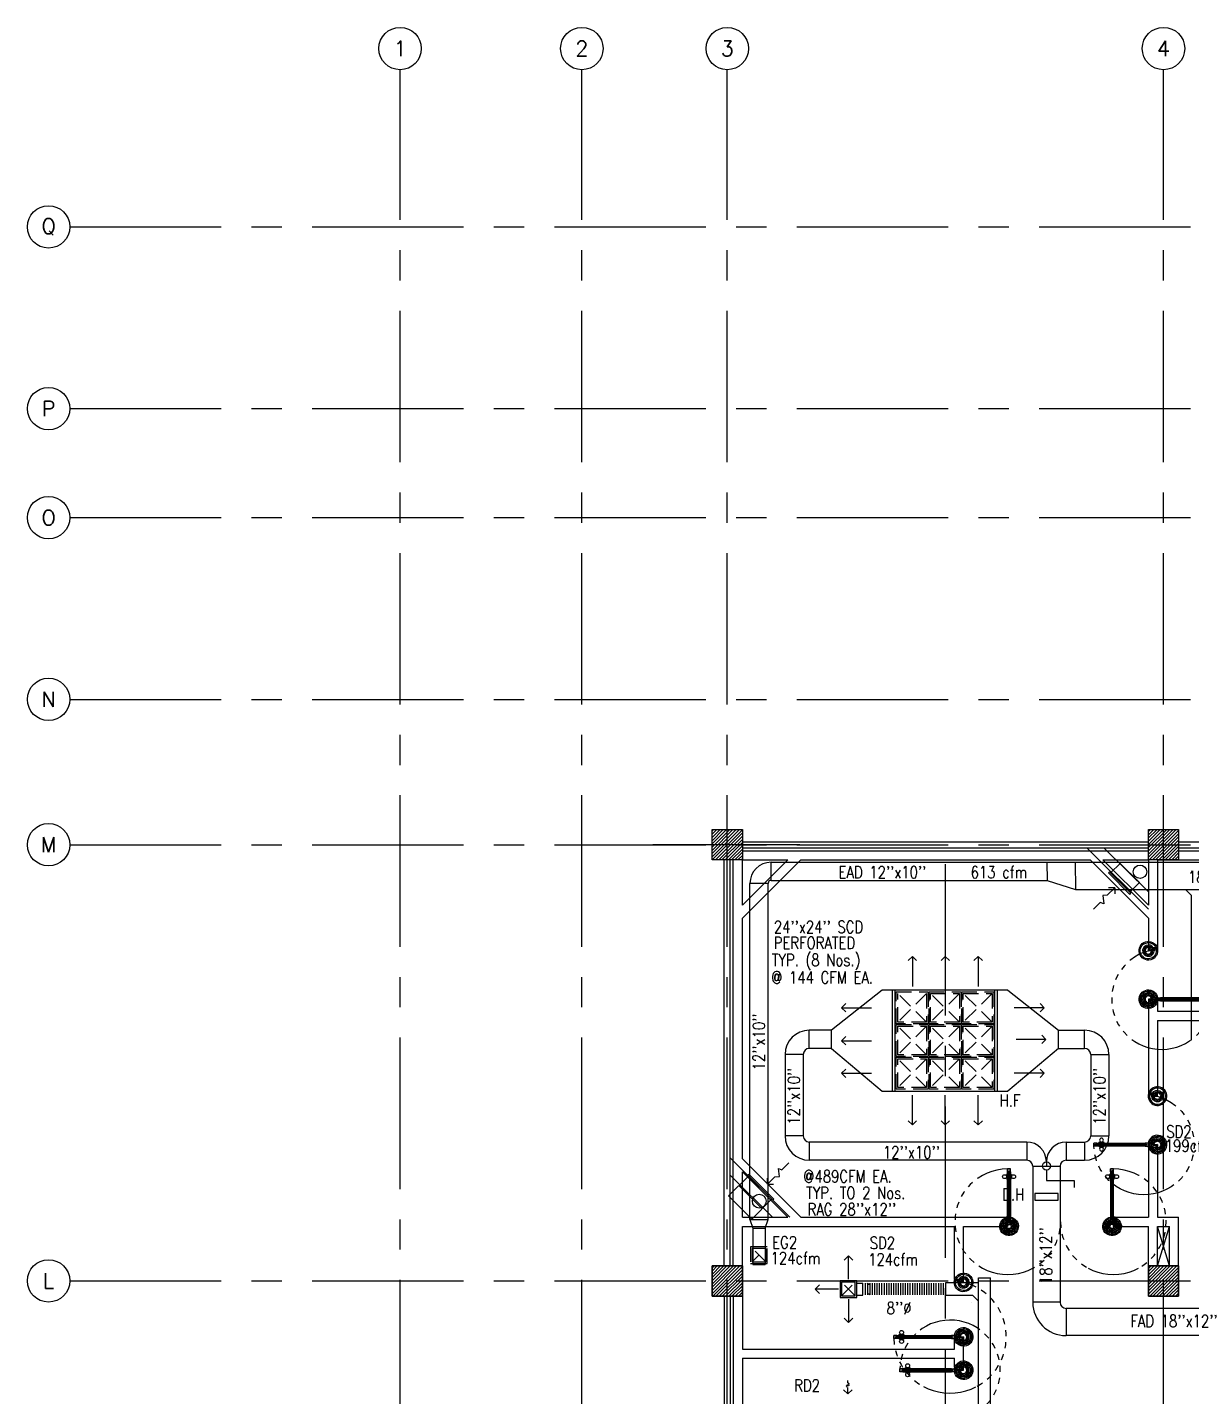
# Model space of a CAD drawing. Extents: x 417866029 to 417866302, y 43498040 to 43498122.
# Drawn here: x 417866028.78 to 417866048, y 43498096.4 to 43498119 of the extents above; entities that cross this region are included whole.
import ezdxf
from ezdxf.enums import TextEntityAlignment as Align

# ---------------------------------------------------------------- set-up
doc = ezdxf.new("R2010")
doc.units = 0
doc.header["$MEASUREMENT"] = 0
doc.linetypes.add('CENTERX2', pattern=[4, 2.5, -0.5, 0.5, -0.5])
doc.linetypes.add('HIDDEN', pattern=[0.375, 0.25, -0.125])
doc.layers.get('0').update_dxf_attribs({"linetype": 'CONTINUOUS'})
for name, color, linetype in [('AX', 9, 'CONTINUOUS'), ('AX-CR', 7, 'CONTINUOUS'), ('AX-TXT', 2, 'CONTINUOUS'), ('AXES', 11, 'CENTERX2'), ('COL', 7, 'CONTINUOUS'), ('D', 11, 'CONTINUOUS'), ('DOOR', 9, 'CONTINUOUS'), ('DUCT', 6, 'CONTINUOUS'), ('EXDUCT', 10, 'CONTINUOUS'), ('HAT', 11, 'CONTINUOUS'), ('INSUL', 9, 'CONTINUOUS'), ('M-AC-FLEX', 7, 'CONTINUOUS'), ('M-EGU.', 2, 'CONTINUOUS'), ('M-TEXT', 2, 'CONTINUOUS'), ('SHAFT', 9, 'CONTINUOUS'), ('WALL', 9, 'CONTINUOUS')]:
    doc.layers.add(name, color=color, linetype=linetype)
doc.styles.add('AC', font='ROMANS.SHX', dxfattribs={"height": 200})
doc.styles.add('ROMANS', font='ROMANS.shx', dxfattribs={"width": 0.6})

# ---------------------------------------------------------------- blocks, each defined once
blk = doc.blocks.new('DOOR90')
at = {"layer": 'DOOR', "color": 7, "linetype": 'ByBlock'}
for p, q in [((-150, 0), (0, 0)), ((-150, 0), (-150, -25)), ((0, -50), (-114, 0)), ((0, -50), (-40, 0)), ((0, -50), (0, 0)), ((-1000, -25), (-1050, -25)), ((-1050, -75), (-1050, -25)), ((-1050, -25), (-1050, -75)), ((-1000, -75), (-1050, -75)), ((-1000, -42), (-1020, -42)), ((-1020, -42), (-1020, -58)), ((-1000, -58), (-1020, -58)), ((-1000, -25), (-1000, -42)), ((-1000, -58), (-1000, -75)), ((-878, -18), (-968, -18)), ((-968, -25), (-968, -18)), ((-968, -75), (-968, -82)), ((-878, -82), (-968, -82)), ((-955, -9), (-890, -9)), ((-955, -18), (-955, -9)), ((-955, -18), (-890, -18)), ((-955, -82), (-890, -82)), ((-955, -82), (-955, -91)), ((-955, -91), (-890, -91)), ((-890, -18), (-890, -9)), ((-890, -82), (-890, -91)), ((-878, -25), (-878, -18)), ((-878, -75), (-878, -82)), ((-200, -25), (-150, -25)), ((-200, -42), (-200, -25)), ((-180, -42), (-200, -42)), ((-200, -58), (-180, -58)), ((-200, -75), (-200, -58)), ((-150, -75), (-200, -75)), ((-180, -58), (-180, -42)), ((-150, -25), (-100, -25)), ((-150, -75), (-150, -25)), ((-100, -25), (-100, -50)), ((0, -50), (-100, -37)), ((-100, -50), (0, -50)), ((-150, -875), (-100, -875)), ((-150, -900), (-150, -875)), ((-150, -900), (0, -900)), ((0, -900), (-150, -900)), ((0, -850), (-114, -900)), ((-100, -875), (-100, -850)), ((0, -850), (-100, -863)), ((-100, -850), (0, -850)), ((0, -850), (-40, -900)), ((0, -850), (0, -900))]:
    blk.add_line(p, q, dxfattribs=at)
at = {"layer": 'DOOR', "linetype": 'ByBlock'}
for p, q in [((-200, -25), (-1000, -25)), ((-200, -42), (-1000, -42)), ((-200, -58), (-1000, -58)), ((-1000, -75), (-200, -75))]:
    blk.add_line(p, q, dxfattribs=at)
at = {"layer": 'DOOR', "color": 7, "linetype": 'ByBlock'}
for centre in [(-923, 24), (-923, -124)]:
    blk.add_circle(centre, 32.4, dxfattribs=at)
for centre, radius, start, end in [((0, -50), 154, 161.1053, 166.2858), ((0, -50), 94.4, 148.0182, 180), ((0, -50), 134, 158.1598, 169.28), ((0, -50), 114, 154.0838, 167.3774), ((0, -50), 74.4, 137.7764, 180), ((0, -50), 54.4, 113.2074, 180), ((0, -50), 34.4, 90, 180), ((0, -50), 14.4, 90, 180), ((0, -850), 154, 193.7142, 198.8947), ((0, -850), 134, 190.72, 201.8402), ((0, -850), 94.4, 180, 211.9818), ((0, -850), 74.4, 180, 222.2236), ((0, -850), 54.4, 180, 246.7926), ((0, -850), 34.4, 180, 270), ((0, -850), 14.4, 180, 270)]:
    blk.add_arc(centre, radius, start, end, dxfattribs=at)
at = {"layer": 'DOOR', "linetype": 'HIDDEN', "ltscale": 0.5}
blk.add_arc((-222, -50), 828, 178.2701, 275.003, dxfattribs=at)
blk = doc.blocks.new('A$C1F6243B1')
at = {"layer": 'DOOR', "color": 0, "linetype": 'ByBlock'}
for p, q in [((0, 950), (0, 1000)), ((150, 1000), (0, 1000)), ((100, 950), (0, 950)), ((100, 975), (100, 950)), ((150, 975), (100, 975)), ((150, 1000), (150, 975)), ((150, 925), (150, 975)), ((200, 975), (150, 975)), ((150, 925), (200, 925)), ((180, 942), (180, 958)), ((180, 958), (200, 958)), ((200, 942), (180, 942)), ((200, 958), (200, 975)), ((200, 925), (200, 942)), ((978, 975), (978, 982)), ((978, 982), (1068, 982)), ((978, 925), (978, 918)), ((978, 918), (1068, 918)), ((990, 982), (990, 991)), ((1055, 991), (990, 991)), ((1055, 982), (990, 982)), ((990, 918), (990, 909)), ((1055, 918), (990, 918)), ((1055, 909), (990, 909)), ((1055, 982), (1055, 991)), ((1055, 918), (1055, 909)), ((1068, 975), (1068, 982)), ((1068, 925), (1068, 918)), ((1100, 975), (1100, 958)), ((1100, 975), (1150, 975)), ((1100, 958), (1120, 958)), ((1100, 942), (1100, 925)), ((1100, 942), (1120, 942)), ((1100, 925), (1150, 925)), ((1120, 958), (1120, 942)), ((1150, 975), (1150, 925)), ((1150, 925), (1150, 975)), ((100, 50), (0, 50)), ((0, 50), (0, 0)), ((0, 0), (150, 0)), ((150, 0), (0, 0)), ((100, 25), (100, 50)), ((150, 25), (100, 25)), ((150, 0), (150, 25))]:
    blk.add_line(p, q, dxfattribs=at)
at = {"layer": 'DOOR', "linetype": 'ByBlock'}
for p, q in [((0, 1000), (150, 1000)), ((200, 975), (1100, 975)), ((200, 958), (1100, 958)), ((200, 942), (1100, 942)), ((1100, 925), (200, 925))]:
    blk.add_line(p, q, dxfattribs=at)
at = {"layer": 'DOOR', "color": 9, "linetype": 'ByBlock'}
for p, q in [((0, 950), (40, 1000)), ((0, 950), (114, 1000)), ((0, 950), (100, 963)), ((0, 50), (40, 0)), ((0, 50), (114, 0)), ((0, 50), (100, 37))]:
    blk.add_line(p, q, dxfattribs=at)
at = {"layer": 'DOOR', "color": 0, "linetype": 'ByBlock'}
for centre in [(1023, 1024), (1023, 876)]:
    blk.add_circle(centre, 32.4, dxfattribs=at)
at = {"layer": 'DOOR', "color": 9, "linetype": 'ByBlock'}
for centre, radius, start, end in [((0, 950), 34.4, 0, 90), ((0, 950), 14.4, 0, 90), ((0, 950), 54.4, 0, 66.7926), ((0, 950), 74.4, 0, 42.2236), ((0, 950), 94.4, 0, 31.9818), ((0, 950), 114, 12.6226, 25.9162), ((0, 950), 134, 10.72, 21.8402), ((0, 950), 154, 13.7142, 18.8947), ((0, 50), 14.4, 270, 0), ((0, 50), 34.4, 270, 0), ((0, 50), 54.4, 293.2074, 0), ((0, 50), 74.4, 317.7764, 0), ((0, 50), 94.4, 328.0182, 0), ((0, 50), 134, 338.1598, 349.28), ((0, 50), 154, 341.1053, 346.2858)]:
    blk.add_arc(centre, radius, start, end, dxfattribs=at)
at = {"layer": 'DOOR', "linetype": 'HIDDEN', "ltscale": 0.5}
blk.add_arc((223, 950), 928, 265.5183, 1.544, dxfattribs=at)
blk = doc.blocks.new('D1')
at = {"layer": 'DOOR', "color": 0, "linetype": 'ByBlock'}
for p, q in [((25, 949), (75, 949)), ((75, 949), (25, 949)), ((25, 899), (25, 949)), ((42, 919), (58, 919)), ((42, 899), (42, 919)), ((58, 899), (58, 919)), ((75, 899), (75, 949)), ((1775, 949), (1725, 949)), ((1725, 949), (1775, 949)), ((1725, 899), (1725, 949)), ((1758, 919), (1742, 919)), ((1742, 899), (1742, 919)), ((1758, 899), (1758, 919)), ((1775, 899), (1775, 949)), ((18, 854), (9, 854)), ((9, 854), (9, 789)), ((18, 789), (9, 789)), ((25, 866), (18, 866)), ((18, 776), (18, 866)), ((18, 854), (18, 789)), ((25, 776), (18, 776)), ((25, 899), (42, 899)), ((58, 899), (75, 899)), ((75, 866), (82, 866)), ((75, 776), (82, 776)), ((82, 776), (82, 866)), ((82, 854), (91, 854)), ((82, 854), (82, 789)), ((82, 789), (91, 789)), ((91, 854), (91, 789)), ((1718, 854), (1709, 854)), ((1709, 854), (1709, 789)), ((1718, 789), (1709, 789)), ((1725, 866), (1718, 866)), ((1718, 776), (1718, 866)), ((1718, 854), (1718, 789)), ((1725, 776), (1718, 776)), ((1742, 899), (1725, 899)), ((1775, 899), (1758, 899)), ((1775, 866), (1782, 866)), ((1775, 776), (1782, 776)), ((1782, 776), (1782, 866)), ((1782, 854), (1791, 854)), ((1782, 854), (1782, 789)), ((1782, 789), (1791, 789)), ((1791, 854), (1791, 789)), ((0, 0), (0, 150)), ((0, 150), (25, 150)), ((25, 0), (0, 0)), ((25, 150), (25, 0)), ((42, 125), (25, 125)), ((25, 125), (25, 75)), ((75, 75), (25, 75)), ((42, 105), (42, 125)), ((58, 105), (42, 105)), ((75, 125), (58, 125)), ((58, 125), (58, 105)), ((75, 75), (75, 125)), ((1725, 125), (1742, 125)), ((1725, 75), (1725, 125)), ((1725, 75), (1775, 75)), ((1742, 125), (1742, 105)), ((1742, 105), (1758, 105)), ((1758, 125), (1775, 125)), ((1758, 105), (1758, 125)), ((1800, 150), (1775, 150)), ((1775, 150), (1775, 0)), ((1775, 125), (1775, 75)), ((1775, 0), (1800, 0)), ((1800, 0), (1800, 150))]:
    blk.add_line(p, q, dxfattribs=at)
at = {"layer": 'DOOR', "linetype": 'ByBlock'}
for p, q in [((25, 125), (25, 899)), ((42, 125), (42, 899)), ((58, 125), (58, 899)), ((75, 899), (75, 125)), ((1725, 899), (1725, 125)), ((1742, 125), (1742, 899)), ((1758, 125), (1758, 899)), ((1775, 125), (1775, 899))]:
    blk.add_line(p, q, dxfattribs=at)
at = {"layer": 'DOOR', "color": 9, "linetype": 'ByBlock'}
for p, q in [((25, 57), (0, 114)), ((25, 20), (0, 40)), ((1775, 57), (1800, 114)), ((1775, 20), (1800, 40))]:
    blk.add_line(p, q, dxfattribs=at)
at = {"layer": 'DOOR', "color": 0, "linetype": 'ByBlock'}
for centre in [(-24, 821), (124, 821), (1676, 821), (1824, 821)]:
    blk.add_circle(centre, 32.4, dxfattribs=at)
at = {"layer": 'DOOR', "linetype": 'HIDDEN', "ltscale": 0.5}
for centre, start, end in [((28, 76), 359.9293, 90.1644), ((1772, 76), 89.8356, 180.0707)]:
    blk.add_arc(centre, 872, start, end, dxfattribs=at)
at = {"layer": 'DOOR', "color": 9, "linetype": 'ByBlock'}
for centre, radius, start, end in [((50, 0), 154, 103.7142, 108.8947), ((50, 0), 134, 100.72, 111.8402), ((50, 0), 114, 102.6226, 115.9162), ((50, 0), 94.4, 105.3566, 121.9818), ((50, 0), 74.4, 109.6341, 132.2236), ((50, 0), 54.4, 117.3576, 156.7926), ((50, 0), 34.4, 136.6107, 180), ((1750, 0), 134, 68.1598, 79.28), ((1750, 0), 114, 64.0838, 77.3774), ((1750, 0), 94.4, 58.0182, 74.6434), ((1750, 0), 74.4, 47.7764, 70.3659), ((1750, 0), 54.4, 23.2074, 62.6424), ((1750, 0), 34.4, 0, 43.3893), ((1750, 0), 154, 71.1053, 76.2858)]:
    blk.add_arc(centre, radius, start, end, dxfattribs=at)
blk = doc.blocks.new('AXL')
at = {"layer": 'AX-CR'}
blk.add_circle((-350, 0), 350, dxfattribs=at)
at = {"layer": 'AX-TXT', "style": 'ROMANS'}
blk.add_attdef('AX', text='', height=250, dxfattribs=at).set_placement((-350, 0), align=Align.MIDDLE)
blk = doc.blocks.new('AXU')
at = {"layer": 'AX-CR'}
blk.add_circle((0, 350), 350, dxfattribs=at)
at = {"layer": 'AX-TXT', "style": 'ROMANS'}
blk.add_attdef('AX', text='', height=250, dxfattribs=at).set_placement((0, 350), align=Align.MIDDLE)
blk = doc.blocks.new('*X77')
at = {"color": 0}
for p, q in [((31339, 169914), (31814, 170390)), ((31339, 169968), (31761, 170390)), ((31339, 170021), (31708, 170390)), ((31339, 170074), (31655, 170390)), ((31339, 170127), (31602, 170390)), ((31339, 170180), (31549, 170390)), ((31339, 170233), (31496, 170390)), ((31339, 170286), (31443, 170390)), ((31339, 170339), (31390, 170390)), ((31368, 169890), (31839, 170361)), ((31421, 169890), (31839, 170308)), ((31474, 169890), (31839, 170255)), ((31527, 169890), (31839, 170202)), ((31580, 169890), (31839, 170149)), ((31633, 169890), (31839, 170096)), ((31686, 169890), (31839, 170043)), ((31739, 169890), (31839, 169990)), ((31792, 169890), (31839, 169937))]:
    blk.add_line(p, q, dxfattribs=at)
blk = doc.blocks.new('*X76')
at = {"color": 0}
for p, q in [((24139, 169927), (24602, 170390)), ((24139, 169980), (24549, 170390)), ((24139, 170033), (24496, 170390)), ((24139, 170086), (24443, 170390)), ((24139, 170139), (24390, 170390)), ((24139, 170192), (24337, 170390)), ((24139, 170245), (24284, 170390)), ((24139, 170298), (24231, 170390)), ((24139, 170351), (24178, 170390)), ((24155, 169890), (24639, 170374)), ((24208, 169890), (24639, 170321)), ((24261, 169890), (24639, 170268)), ((24314, 169890), (24639, 170215)), ((24367, 169890), (24639, 170162)), ((24420, 169890), (24639, 170109)), ((24473, 169890), (24639, 170056)), ((24526, 169890), (24639, 170003)), ((24579, 169890), (24639, 169950)), ((24632, 169890), (24639, 169897))]:
    blk.add_line(p, q, dxfattribs=at)
blk = doc.blocks.new('*X72')
at = {"color": 0}
for p, q in [((31339, 177127), (31802, 177590)), ((31339, 177180), (31749, 177590)), ((31339, 177233), (31696, 177590)), ((31339, 177286), (31643, 177590)), ((31339, 177339), (31590, 177590)), ((31339, 177392), (31537, 177590)), ((31339, 177445), (31484, 177590)), ((31339, 177498), (31431, 177590)), ((31339, 177551), (31378, 177590)), ((31355, 177090), (31839, 177574)), ((31408, 177090), (31839, 177521)), ((31461, 177090), (31839, 177468)), ((31514, 177090), (31839, 177415)), ((31567, 177090), (31839, 177362)), ((31620, 177090), (31839, 177309)), ((31673, 177090), (31839, 177256)), ((31726, 177090), (31839, 177203)), ((31779, 177090), (31839, 177150)), ((31832, 177090), (31839, 177097))]:
    blk.add_line(p, q, dxfattribs=at)
blk = doc.blocks.new('*X71')
at = {"color": 0}
for p, q in [((24139, 177139), (24590, 177590)), ((24139, 177192), (24536, 177590)), ((24139, 177246), (24483, 177590)), ((24139, 177299), (24430, 177590)), ((24139, 177352), (24377, 177590)), ((24139, 177405), (24324, 177590)), ((24139, 177458), (24271, 177590)), ((24139, 177511), (24218, 177590)), ((24139, 177564), (24165, 177590)), ((24143, 177090), (24639, 177586)), ((24196, 177090), (24639, 177533)), ((24249, 177090), (24639, 177480)), ((24302, 177090), (24639, 177427)), ((24355, 177090), (24639, 177374)), ((24408, 177090), (24639, 177321)), ((24461, 177090), (24639, 177268)), ((24514, 177090), (24639, 177215)), ((24567, 177090), (24639, 177162)), ((24620, 177090), (24639, 177109))]:
    blk.add_line(p, q, dxfattribs=at)
blk = doc.blocks.new('COL50')
at = {"layer": 'COL'}
blk.add_lwpolyline([(-250, 250), (-250, -250), (250, -250), (250, 250)], close=True, dxfattribs=at)

msp = doc.modelspace()

# ---------------------------------------------------------------- hatches: boundary and pattern name
at = {"layer": 'DUCT'}
h = msp.add_hatch(dxfattribs=at)
h.set_pattern_fill('ANSI37', color=11, scale=0.15, angle=360, style=0)
h.set_pattern_definition([(45, (417866018.10278, 43497973.994416), (-0.0132582521, 0.0132582521), []), (135, (417866018.10278, 43497973.994416), (-0.0132582521, -0.0132582521), [])])
h.paths.add_polyline_path([(417866045.795, 43498099.751), (417866045.408, 43498099.751), (417866045.408, 43498099.636), (417866045.795, 43498099.636)])

# ---------------------------------------------------------------- linework, layer by layer
at = {"layer": 'AXES'}
for p, q in [((417866034.934, 43498039.822), (417866034.934, 43498118.3)), ((417866037.934, 43498039.822), (417866037.934, 43498118.3)), ((417866040.334, 43498039.822), (417866040.334, 43498118.3)), ((417866047.534, 43498039.822), (417866047.534, 43498118.3)), ((417866029.482, 43498115.706), (417866098.574, 43498115.706)), ((417866029.482, 43498112.706), (417866111.081, 43498112.706)), ((417866029.482, 43498110.906), (417866098.574, 43498110.906)), ((417866029.482, 43498107.906), (417866098.574, 43498107.906)), ((417866029.482, 43498105.506), (417866098.574, 43498105.506)), ((417866041.534, 43498105.506), (417866039.107, 43498105.506)), ((417866043.934, 43498046.686), (417866043.934, 43498105.506)), ((417866029.482, 43498098.306), (417866098.574, 43498098.306))]:
    msp.add_line(p, q, dxfattribs=at)
at = {"layer": 'COL'}
for points in [[(417866040.084, 43498105.256), (417866040.084, 43498105.756), (417866040.584, 43498105.756), (417866040.584, 43498105.256)], [(417866040.084, 43498105.256), (417866040.084, 43498105.756), (417866040.584, 43498105.756), (417866040.584, 43498105.256)], [(417866047.284, 43498105.256), (417866047.284, 43498105.756), (417866047.784, 43498105.756), (417866047.784, 43498105.256)]]:
    msp.add_lwpolyline(points, close=True, dxfattribs=at)
at = {"layer": 'D', "linetype": 'HIDDEN'}
for p, q in [((417866044.204, 43498103.079), (417866044.732, 43498103.079)), ((417866044.204, 43498102.551), (417866044.204, 43498103.079)), ((417866044.732, 43498103.079), (417866044.732, 43498102.551)), ((417866043.625, 43498102.577), (417866043.15, 43498103.052)), ((417866043.625, 43498103.052), (417866043.15, 43498102.577)), ((417866043.15, 43498102.577), (417866043.15, 43498103.052)), ((417866043.625, 43498103.052), (417866043.625, 43498102.577)), ((417866043.69, 43498103.052), (417866044.165, 43498103.052)), ((417866043.69, 43498102.577), (417866043.69, 43498103.052)), ((417866044.165, 43498103.052), (417866043.69, 43498102.577)), ((417866044.165, 43498102.577), (417866043.69, 43498103.052)), ((417866044.165, 43498103.052), (417866044.165, 43498102.577)), ((417866044.23, 43498103.052), (417866044.705, 43498103.052)), ((417866044.705, 43498102.577), (417866044.23, 43498103.052)), ((417866044.705, 43498103.052), (417866044.23, 43498102.577)), ((417866044.23, 43498102.577), (417866044.23, 43498103.052)), ((417866044.705, 43498103.052), (417866044.705, 43498102.577)), ((417866043.625, 43498102.577), (417866043.15, 43498102.577)), ((417866043.15, 43498102.512), (417866043.625, 43498102.512)), ((417866043.625, 43498102.512), (417866043.15, 43498102.037)), ((417866043.625, 43498102.037), (417866043.15, 43498102.512)), ((417866043.15, 43498102.037), (417866043.15, 43498102.512)), ((417866043.625, 43498102.512), (417866043.625, 43498102.037)), ((417866044.165, 43498102.577), (417866043.69, 43498102.577)), ((417866043.69, 43498102.512), (417866044.165, 43498102.512)), ((417866044.165, 43498102.512), (417866043.69, 43498102.037)), ((417866044.165, 43498102.037), (417866043.69, 43498102.512)), ((417866043.69, 43498102.037), (417866043.69, 43498102.512)), ((417866044.165, 43498102.512), (417866044.165, 43498102.037)), ((417866044.732, 43498102.551), (417866044.204, 43498102.551)), ((417866044.705, 43498102.577), (417866044.23, 43498102.577)), ((417866044.705, 43498102.037), (417866044.23, 43498102.512)), ((417866044.705, 43498102.512), (417866044.23, 43498102.037)), ((417866044.23, 43498102.512), (417866044.705, 43498102.512)), ((417866044.23, 43498102.037), (417866044.23, 43498102.512)), ((417866044.705, 43498102.512), (417866044.705, 43498102.037)), ((417866043.625, 43498102.037), (417866043.15, 43498102.037)), ((417866043.625, 43498101.972), (417866043.15, 43498101.497)), ((417866043.625, 43498101.497), (417866043.15, 43498101.972)), ((417866043.15, 43498101.972), (417866043.625, 43498101.972)), ((417866043.15, 43498101.497), (417866043.15, 43498101.972)), ((417866043.625, 43498101.972), (417866043.625, 43498101.497)), ((417866044.165, 43498102.037), (417866043.69, 43498102.037)), ((417866043.69, 43498101.497), (417866043.69, 43498101.972)), ((417866044.165, 43498101.497), (417866043.69, 43498101.972)), ((417866044.165, 43498101.972), (417866043.69, 43498101.497)), ((417866043.69, 43498101.972), (417866044.165, 43498101.972)), ((417866044.165, 43498101.972), (417866044.165, 43498101.497)), ((417866044.705, 43498102.037), (417866044.23, 43498102.037)), ((417866044.705, 43498101.497), (417866044.23, 43498101.972)), ((417866044.705, 43498101.972), (417866044.23, 43498101.497)), ((417866044.23, 43498101.972), (417866044.705, 43498101.972)), ((417866044.23, 43498101.497), (417866044.23, 43498101.972)), ((417866044.705, 43498101.972), (417866044.705, 43498101.497)), ((417866043.625, 43498101.497), (417866043.15, 43498101.497)), ((417866044.165, 43498101.497), (417866043.69, 43498101.497)), ((417866044.705, 43498101.497), (417866044.23, 43498101.497))]:
    msp.add_line(p, q, dxfattribs=at)
for points in [[(417866043.124, 43498103.079), (417866043.652, 43498103.079), (417866043.652, 43498102.551), (417866043.124, 43498102.551)], [(417866043.664, 43498103.079), (417866044.192, 43498103.079), (417866044.192, 43498102.551), (417866043.664, 43498102.551)], [(417866043.124, 43498102.539), (417866043.652, 43498102.539), (417866043.652, 43498102.011), (417866043.124, 43498102.011)], [(417866043.664, 43498102.539), (417866044.192, 43498102.539), (417866044.192, 43498102.011), (417866043.664, 43498102.011)], [(417866044.204, 43498102.539), (417866044.732, 43498102.539), (417866044.732, 43498102.011), (417866044.204, 43498102.011)], [(417866043.124, 43498101.999), (417866043.652, 43498101.999), (417866043.652, 43498101.471), (417866043.124, 43498101.471)], [(417866043.664, 43498101.999), (417866044.192, 43498101.999), (417866044.192, 43498101.471), (417866043.664, 43498101.471)], [(417866044.204, 43498101.999), (417866044.732, 43498101.999), (417866044.732, 43498101.471), (417866044.204, 43498101.471)]]:
    msp.add_lwpolyline(points, close=True, dxfattribs=at)
at = {"layer": 'DOOR', "color": 0, "linetype": 'ByBlock'}
for p, q in [((417866044.935, 43498099.356), (417866044.935, 43498099.206)), ((417866044.96, 43498099.356), (417866044.935, 43498099.356)), ((417866044.96, 43498099.206), (417866044.96, 43498099.356)), ((417866046.71, 43498099.206), (417866046.71, 43498099.356)), ((417866046.71, 43498099.356), (417866046.735, 43498099.356)), ((417866046.735, 43498099.356), (417866046.735, 43498099.206))]:
    msp.add_line(p, q, dxfattribs=at)
at = {"layer": 'DOOR', "color": 9, "linetype": 'ByBlock'}
for p, q in [((417866044.96, 43498099.336), (417866044.935, 43498099.316)), ((417866046.71, 43498099.336), (417866046.735, 43498099.316))]:
    msp.add_line(p, q, dxfattribs=at)
for centre, radius, start, end in [((417866044.985, 43498099.356), 0.0544, 203.2074, 242.6424), ((417866044.985, 43498099.356), 0.0344, 180, 223.3893), ((417866046.685, 43498099.356), 0.0344, 316.6107, 0), ((417866046.685, 43498099.356), 0.0544, 297.3576, 336.7926)]:
    msp.add_arc(centre, radius, start, end, dxfattribs=at)
at = {"layer": 'DUCT'}
for p, q in [((417866042.89, 43498103.105), (417866042.055, 43498102.444)), ((417866044.963, 43498103.105), (417866045.799, 43498102.444)), ((417866041.688, 43498102.144), (417866041.688, 43498102.444)), ((417866042.055, 43498102.444), (417866041.688, 43498102.444)), ((417866042.055, 43498102.144), (417866042.055, 43498102.444)), ((417866045.799, 43498102.444), (417866046.232, 43498102.444)), ((417866045.799, 43498102.144), (417866045.799, 43498102.444)), ((417866046.232, 43498102.144), (417866046.232, 43498102.444)), ((417866041.588, 43498102.044), (417866041.288, 43498102.044)), ((417866041.288, 43498102.044), (417866041.288, 43498100.698)), ((417866041.588, 43498102.044), (417866041.588, 43498100.698)), ((417866042.055, 43498102.144), (417866041.688, 43498102.144)), ((417866042.055, 43498102.144), (417866042.89, 43498101.437)), ((417866045.799, 43498102.144), (417866044.963, 43498101.437)), ((417866045.799, 43498102.144), (417866046.232, 43498102.144)), ((417866046.332, 43498102.044), (417866046.632, 43498102.044)), ((417866046.332, 43498102.044), (417866046.332, 43498100.698)), ((417866046.632, 43498102.044), (417866046.632, 43498100.698)), ((417866041.588, 43498100.698), (417866041.288, 43498100.698)), ((417866041.688, 43498100.598), (417866041.688, 43498100.298)), ((417866045.276, 43498100.598), (417866041.688, 43498100.598)), ((417866045.276, 43498100.598), (417866045.276, 43498100.298)), ((417866045.926, 43498100.598), (417866045.926, 43498100.298)), ((417866045.926, 43498100.598), (417866046.232, 43498100.598)), ((417866046.232, 43498100.598), (417866046.232, 43498100.298)), ((417866046.332, 43498100.698), (417866046.632, 43498100.698)), ((417866045.276, 43498100.298), (417866041.688, 43498100.298)), ((417866045.376, 43498100.198), (417866045.826, 43498100.198)), ((417866045.601, 43498100.273), (417866045.601, 43498100.198)), ((417866045.926, 43498100.298), (417866046.232, 43498100.298)), ((417866044.479, 43498098.272), (417866043.935, 43498098.272)), ((417866043.935, 43498098.272), (417866043.935, 43498098.072)), ((417866043.935, 43498098.072), (417866044.379, 43498098.072)), ((417866044.361, 43498097.948), (417866044.361, 43498097.948)), ((417866044.479, 43498097.972), (417866044.379, 43498098.072))]:
    msp.add_line(p, q, dxfattribs=at)
at = {"layer": 'DUCT', "linetype": 'Continuous'}
for p, q in [((417866044.963, 43498103.105), (417866042.89, 43498103.105)), ((417866043.06, 43498101.437), (417866043.06, 43498103.105)), ((417866043.105, 43498101.437), (417866043.105, 43498103.105)), ((417866044.749, 43498101.437), (417866044.749, 43498103.105)), ((417866044.794, 43498101.437), (417866044.794, 43498103.105)), ((417866042.89, 43498101.437), (417866044.963, 43498101.437))]:
    msp.add_line(p, q, dxfattribs=at)
at = {"layer": 'DUCT', "linetype": 'ByBlock'}
for p, q in [((417866045.376, 43498100.198), (417866045.376, 43498097.952)), ((417866045.826, 43498100.198), (417866045.826, 43498097.952)), ((417866044.481, 43498092.905), (417866044.481, 43498098.358)), ((417866044.481, 43498098.358), (417866044.681, 43498098.358)), ((417866044.681, 43498092.905), (417866044.681, 43498098.358)), ((417866045.826, 43498097.952), (417866045.376, 43498097.952)), ((417866051.882, 43498097.852), (417866045.926, 43498097.852)), ((417866045.926, 43498097.852), (417866045.926, 43498097.402)), ((417866051.882, 43498097.402), (417866045.926, 43498097.402))]:
    msp.add_line(p, q, dxfattribs=at)
at = {"layer": 'DUCT', "color": 2, "linetype": 'ByBlock'}
for p, q in [((417866045.604, 43498100.135), (417866045.604, 43498099.961)), ((417866045.604, 43498099.961), (417866046.058, 43498099.961)), ((417866046.058, 43498099.961), (417866046.058, 43498099.848))]:
    msp.add_line(p, q, dxfattribs=at)
at = {"layer": 'DUCT', "color": 2}
msp.add_lwpolyline([(417866045.795, 43498099.751), (417866045.408, 43498099.751), (417866045.408, 43498099.636), (417866045.795, 43498099.636)], close=True, dxfattribs=at)
at = {"layer": 'DUCT', "linetype": 'ByBlock'}
msp.add_circle((417866045.602, 43498100.203), 0.0675, dxfattribs=at)
at = {"layer": 'DUCT'}
for centre, radius, start, end in [((417866041.688, 43498102.044), 0.4, 90, 180), ((417866046.232, 43498102.044), 0.4, 0, 90), ((417866041.688, 43498102.044), 0.1, 90, 180), ((417866046.232, 43498102.044), 0.1, 0, 90), ((417866041.688, 43498100.698), 0.4, 180, 270), ((417866041.688, 43498100.698), 0.1, 180, 270), ((417866045.276, 43498100.273), 0.325, 0, 90), ((417866045.926, 43498100.273), 0.325, 90, 180), ((417866046.232, 43498100.698), 0.4, 270, 0), ((417866046.232, 43498100.698), 0.1, 270, 0), ((417866045.276, 43498100.198), 0.1, 0, 90), ((417866045.926, 43498100.198), 0.1, 90, 180)]:
    msp.add_arc(centre, radius, start, end, dxfattribs=at)
at = {"layer": 'DUCT', "linetype": 'ByBlock'}
for radius in [0.55, 0.1]:
    msp.add_arc((417866045.926, 43498097.952), radius, 180, 270, dxfattribs=at)
at = {"layer": 'EXDUCT', "linetype": 'ByBlock'}
for p, q in [((417866041.058, 43498105.217), (417866071.514, 43498105.217)), ((417866041.058, 43498104.917), (417866041.058, 43498105.217)), ((417866045.61, 43498105.217), (417866045.613, 43498104.917)), ((417866046.077, 43498105.217), (417866046.081, 43498104.767)), ((417866041.058, 43498104.917), (417866045.613, 43498104.917)), ((417866045.613, 43498104.917), (417866046.081, 43498104.767)), ((417866040.708, 43498099.322), (417866040.708, 43498104.867)), ((417866041.008, 43498104.867), (417866040.708, 43498104.867)), ((417866041.008, 43498099.322), (417866041.008, 43498104.867)), ((417866046.081, 43498104.767), (417866054.773, 43498104.767)), ((417866047.998, 43498104.667), (417866047.896, 43498104.767)), ((417866047.998, 43498102.281), (417866047.998, 43498104.667)), ((417866040.708, 43498099.322), (417866041.008, 43498099.322)), ((417866040.708, 43498099.322), (417866040.758, 43498099.177)), ((417866040.958, 43498099.177), (417866041.008, 43498099.322)), ((417866040.758, 43498099.177), (417866040.758, 43498098.574)), ((417866040.758, 43498099.177), (417866040.958, 43498099.177)), ((417866040.958, 43498099.177), (417866040.958, 43498098.574)), ((417866040.758, 43498098.574), (417866040.958, 43498098.574))]:
    msp.add_line(p, q, dxfattribs=at)
for centre, radius in [((417866047.147, 43498105.06), 0.111), ((417866040.862, 43498099.622), 0.114)]:
    msp.add_circle(centre, radius, dxfattribs=at)
for radius in [0.35, 0.05]:
    msp.add_arc((417866041.058, 43498104.867), radius, 90, 180, dxfattribs=at)
at = {"layer": 'INSUL'}
for p, q in [((417866040.584, 43498105.456), (417866047.284, 43498105.456)), ((417866040.584, 43498105.406), (417866047.284, 43498105.406)), ((417866047.784, 43498105.456), (417866054.484, 43498105.456)), ((417866047.784, 43498105.406), (417866054.484, 43498105.406)), ((417866040.384, 43498098.556), (417866040.384, 43498105.256)), ((417866040.434, 43498098.556), (417866040.434, 43498105.256)), ((417866040.384, 43498098.056), (417866040.384, 43498095.256)), ((417866040.434, 43498098.056), (417866040.434, 43498095.256))]:
    msp.add_line(p, q, dxfattribs=at)
at = {"layer": 'M-AC-FLEX', "color": 11}
for p, q in [((417866042.61, 43498098.266), (417866042.61, 43498098.075)), ((417866042.649, 43498098.266), (417866042.649, 43498098.075)), ((417866042.649, 43498098.266), (417866042.649, 43498098.075)), ((417866042.688, 43498098.266), (417866042.688, 43498098.075)), ((417866042.688, 43498098.266), (417866042.688, 43498098.075)), ((417866042.726, 43498098.266), (417866042.726, 43498098.075)), ((417866042.765, 43498098.266), (417866042.765, 43498098.075)), ((417866042.804, 43498098.266), (417866042.804, 43498098.075)), ((417866042.843, 43498098.266), (417866042.843, 43498098.075)), ((417866042.882, 43498098.266), (417866042.882, 43498098.075)), ((417866042.921, 43498098.266), (417866042.921, 43498098.075)), ((417866042.96, 43498098.266), (417866042.96, 43498098.075)), ((417866042.999, 43498098.266), (417866042.999, 43498098.075)), ((417866043.038, 43498098.266), (417866043.038, 43498098.075)), ((417866043.077, 43498098.266), (417866043.077, 43498098.075)), ((417866043.116, 43498098.266), (417866043.116, 43498098.075)), ((417866043.155, 43498098.266), (417866043.155, 43498098.075)), ((417866043.194, 43498098.266), (417866043.194, 43498098.075)), ((417866043.233, 43498098.266), (417866043.233, 43498098.075)), ((417866043.272, 43498098.266), (417866043.272, 43498098.075)), ((417866043.311, 43498098.266), (417866043.311, 43498098.075)), ((417866043.35, 43498098.266), (417866043.35, 43498098.075)), ((417866043.389, 43498098.266), (417866043.389, 43498098.075)), ((417866043.428, 43498098.266), (417866043.428, 43498098.075)), ((417866043.467, 43498098.266), (417866043.467, 43498098.075)), ((417866043.506, 43498098.266), (417866043.506, 43498098.075)), ((417866043.545, 43498098.266), (417866043.545, 43498098.075)), ((417866043.584, 43498098.266), (417866043.584, 43498098.075)), ((417866043.623, 43498098.266), (417866043.623, 43498098.075)), ((417866043.662, 43498098.266), (417866043.662, 43498098.075)), ((417866043.701, 43498098.266), (417866043.701, 43498098.075)), ((417866043.74, 43498098.266), (417866043.74, 43498098.075)), ((417866043.779, 43498098.266), (417866043.779, 43498098.075)), ((417866043.818, 43498098.266), (417866043.818, 43498098.075)), ((417866043.857, 43498098.266), (417866043.857, 43498098.075)), ((417866043.896, 43498098.266), (417866043.896, 43498098.075))]:
    msp.add_line(p, q, dxfattribs=at)
at = {"layer": 'M-AC-FLEX'}
for points in [[(417866042.571, 43498098.266, 1), (417866042.61, 43498098.266, -1.018005), (417866042.649, 43498098.266)], [(417866042.571, 43498098.075, -1), (417866042.61, 43498098.075, 1.018005), (417866042.649, 43498098.075)], [(417866042.843, 43498098.266, -1), (417866042.804, 43498098.266, 1), (417866042.765, 43498098.266, -1), (417866042.726, 43498098.266, 1.018005), (417866042.688, 43498098.266)], [(417866042.843, 43498098.075, 1), (417866042.804, 43498098.075, -1), (417866042.765, 43498098.075, 1), (417866042.726, 43498098.075, -1.018005), (417866042.688, 43498098.075)], [(417866042.804, 43498098.266, 1), (417866042.843, 43498098.266, -1), (417866042.882, 43498098.266)], [(417866042.804, 43498098.075, -1), (417866042.843, 43498098.075, 1), (417866042.882, 43498098.075)], [(417866042.921, 43498098.266, -1), (417866042.882, 43498098.266, 1), (417866042.843, 43498098.266)], [(417866042.921, 43498098.075, 1), (417866042.882, 43498098.075, -1), (417866042.843, 43498098.075)], [(417866042.882, 43498098.266, 1), (417866042.921, 43498098.266, -1), (417866042.96, 43498098.266)], [(417866042.882, 43498098.075, -1), (417866042.921, 43498098.075, 1), (417866042.96, 43498098.075)], [(417866042.999, 43498098.266, -1), (417866042.96, 43498098.266, 1), (417866042.921, 43498098.266)], [(417866042.999, 43498098.075, 1), (417866042.96, 43498098.075, -1), (417866042.921, 43498098.075)], [(417866042.96, 43498098.266, 1), (417866042.999, 43498098.266, -1), (417866043.038, 43498098.266, 0.000618), (417866043.038, 43498098.266, 0.000618)], [(417866042.96, 43498098.075, -1), (417866042.999, 43498098.075, 1), (417866043.038, 43498098.075)], [(417866043.077, 43498098.266, -1), (417866043.038, 43498098.266, 1), (417866042.999, 43498098.266, -0.000618), (417866042.999, 43498098.266, -0.000618)], [(417866043.077, 43498098.075, 1), (417866043.038, 43498098.075, -1), (417866042.999, 43498098.075)], [(417866043.038, 43498098.266, 1), (417866043.077, 43498098.266, -1), (417866043.116, 43498098.266)], [(417866043.038, 43498098.075, -1), (417866043.077, 43498098.075, 1), (417866043.116, 43498098.075)], [(417866043.155, 43498098.266, -1), (417866043.116, 43498098.266, 1), (417866043.077, 43498098.266)], [(417866043.155, 43498098.075, 1), (417866043.116, 43498098.075, -1), (417866043.077, 43498098.075)], [(417866043.116, 43498098.266, 1), (417866043.155, 43498098.266, -1), (417866043.194, 43498098.266)], [(417866043.116, 43498098.075, -1), (417866043.155, 43498098.075, 1), (417866043.194, 43498098.075)], [(417866043.194, 43498098.262, 1.091277), (417866043.155, 43498098.266)], [(417866043.155, 43498098.262, -1.091277), (417866043.194, 43498098.266)], [(417866043.233, 43498098.266, -1), (417866043.194, 43498098.266, 1), (417866043.155, 43498098.266)], [(417866043.233, 43498098.075, 1), (417866043.194, 43498098.075, -1), (417866043.155, 43498098.075)], [(417866043.194, 43498098.266, 1), (417866043.233, 43498098.266, -1), (417866043.272, 43498098.266)], [(417866043.194, 43498098.075, -1), (417866043.233, 43498098.075, 1), (417866043.272, 43498098.075)], [(417866043.311, 43498098.266, -1), (417866043.272, 43498098.266, 1), (417866043.233, 43498098.266)], [(417866043.311, 43498098.075, 1), (417866043.272, 43498098.075, -1), (417866043.233, 43498098.075)], [(417866043.272, 43498098.266, 1), (417866043.311, 43498098.266, -1), (417866043.35, 43498098.266, 0.000618), (417866043.35, 43498098.266, 0.000618)], [(417866043.272, 43498098.075, -1), (417866043.311, 43498098.075, 1), (417866043.35, 43498098.075)], [(417866043.389, 43498098.266, -1), (417866043.35, 43498098.266, 1), (417866043.311, 43498098.266, -0.000618), (417866043.311, 43498098.266, -0.000618)], [(417866043.389, 43498098.075, 1), (417866043.35, 43498098.075, -1), (417866043.311, 43498098.075)], [(417866043.35, 43498098.266, 1), (417866043.389, 43498098.266, -1), (417866043.428, 43498098.266, 0.000618), (417866043.428, 43498098.266, 0.000618)], [(417866043.35, 43498098.266, 1), (417866043.389, 43498098.266)], [(417866043.389, 43498098.266, -1), (417866043.35, 43498098.266)], [(417866043.35, 43498098.075, -1), (417866043.389, 43498098.075)], [(417866043.35, 43498098.075, -1), (417866043.389, 43498098.075, 1), (417866043.428, 43498098.075)], [(417866043.389, 43498098.075, 1), (417866043.35, 43498098.075)], [(417866043.467, 43498098.266, -1), (417866043.428, 43498098.266, 1), (417866043.389, 43498098.266, -0.000618), (417866043.389, 43498098.266, -0.000618)], [(417866043.467, 43498098.075, 1), (417866043.428, 43498098.075, -1), (417866043.389, 43498098.075)], [(417866043.428, 43498098.266, 1), (417866043.467, 43498098.266, -1), (417866043.506, 43498098.266)], [(417866043.428, 43498098.075, -1), (417866043.467, 43498098.075, 1), (417866043.506, 43498098.075)], [(417866043.545, 43498098.266, -1), (417866043.506, 43498098.266, 1), (417866043.467, 43498098.266)], [(417866043.545, 43498098.075, 1), (417866043.506, 43498098.075, -1), (417866043.467, 43498098.075)], [(417866043.506, 43498098.266, 1), (417866043.545, 43498098.266, -1), (417866043.584, 43498098.266)], [(417866043.506, 43498098.075, -1), (417866043.545, 43498098.075, 1), (417866043.584, 43498098.075)], [(417866043.545, 43498098.262, -1.091277), (417866043.584, 43498098.266)], [(417866043.623, 43498098.266, -1), (417866043.584, 43498098.266, 1), (417866043.545, 43498098.266)], [(417866043.584, 43498098.262, 1.091277), (417866043.545, 43498098.266)], [(417866043.623, 43498098.075, 1), (417866043.584, 43498098.075, -1), (417866043.545, 43498098.075)], [(417866043.584, 43498098.266, 1), (417866043.623, 43498098.266, -1), (417866043.662, 43498098.266)], [(417866043.584, 43498098.075, -1), (417866043.623, 43498098.075, 1), (417866043.662, 43498098.075)], [(417866043.701, 43498098.266, -1), (417866043.662, 43498098.266, 1), (417866043.623, 43498098.266)], [(417866043.701, 43498098.075, 1), (417866043.662, 43498098.075, -1), (417866043.623, 43498098.075)], [(417866043.662, 43498098.266, 1), (417866043.701, 43498098.266, -1), (417866043.74, 43498098.266, 0.000618), (417866043.74, 43498098.266, 0.000618)], [(417866043.662, 43498098.075, -1), (417866043.701, 43498098.075, 1), (417866043.74, 43498098.075)], [(417866043.779, 43498098.266, -1), (417866043.74, 43498098.266, 1), (417866043.701, 43498098.266, -0.000618), (417866043.701, 43498098.266, -0.000618)], [(417866043.779, 43498098.075, 1), (417866043.74, 43498098.075, -1), (417866043.701, 43498098.075)], [(417866043.74, 43498098.266, 1), (417866043.779, 43498098.266, -1), (417866043.818, 43498098.266)], [(417866043.74, 43498098.075, -1), (417866043.779, 43498098.075, 1), (417866043.818, 43498098.075)], [(417866043.857, 43498098.266, -1), (417866043.818, 43498098.266, 1), (417866043.779, 43498098.266)], [(417866043.857, 43498098.075, 1), (417866043.818, 43498098.075, -1), (417866043.779, 43498098.075)], [(417866043.818, 43498098.266, 1), (417866043.857, 43498098.266, -1), (417866043.896, 43498098.266)], [(417866043.818, 43498098.075, -1), (417866043.857, 43498098.075, 1), (417866043.896, 43498098.075)], [(417866043.935, 43498098.266, -1), (417866043.896, 43498098.266, 1), (417866043.857, 43498098.266)], [(417866043.935, 43498098.075, 1), (417866043.896, 43498098.075, -1), (417866043.857, 43498098.075)], [(417866043.896, 43498098.266, 1), (417866043.935, 43498098.266)], [(417866043.154, 43498098.082, -0.100539), (417866043.155, 43498098.075, 1), (417866043.194, 43498098.075)], [(417866043.196, 43498098.082, 0.100539), (417866043.194, 43498098.075, -1), (417866043.155, 43498098.075)], [(417866043.544, 43498098.082, -0.100539), (417866043.545, 43498098.075, 1), (417866043.584, 43498098.075)], [(417866043.586, 43498098.082, 0.100539), (417866043.584, 43498098.075, -1), (417866043.545, 43498098.075)]]:
    msp.add_lwpolyline(points, format="xyb", dxfattribs=at)
for centre, start, end in [((417866042.668, 43498098.266), 180, 331.5686), ((417866042.668, 43498098.075), 28.4314, 180.0178), ((417866042.668, 43498098.075), 28.4314, 180.0178), ((417866042.668, 43498098.266), 208.4314, 0), ((417866042.668, 43498098.075), 359.9822, 151.5686), ((417866042.668, 43498098.075), 359.9822, 151.5686)]:
    msp.add_arc(centre, 0.0195, start, end, dxfattribs=at)
at = {"layer": 'M-EGU.'}
for p, q in [((417866047.284, 43498104.443), (417866046.273, 43498105.45)), ((417866047.284, 43498104.726), (417866046.556, 43498105.45)), ((417866046.66, 43498105.04), (417866046.819, 43498105.199)), ((417866046.819, 43498105.199), (417866047.138, 43498104.882)), ((417866046.625, 43498105.04), (417866046.642, 43498105.058)), ((417866046.625, 43498105.04), (417866046.979, 43498104.687)), ((417866046.642, 43498105.058), (417866046.997, 43498104.705)), ((417866046.979, 43498104.722), (417866047.138, 43498104.882)), ((417866046.606, 43498104.671), (417866046.532, 43498104.668)), ((417866046.532, 43498104.668), (417866046.548, 43498104.531)), ((417866046.606, 43498104.671), (417866046.729, 43498104.795)), ((417866046.729, 43498104.795), (417866046.629, 43498104.794)), ((417866046.729, 43498104.795), (417866046.729, 43498104.695)), ((417866046.979, 43498104.687), (417866046.997, 43498104.705)), ((417866046.376, 43498104.44), (417866046.489, 43498104.554)), ((417866046.548, 43498104.531), (417866046.489, 43498104.554)), ((417866043.391, 43498103.662), (417866043.322, 43498103.593)), ((417866043.391, 43498103.662), (417866043.391, 43498103.168)), ((417866043.391, 43498103.662), (417866043.46, 43498103.593)), ((417866043.933, 43498103.662), (417866043.864, 43498103.593)), ((417866043.933, 43498103.662), (417866043.933, 43498103.168)), ((417866043.933, 43498103.662), (417866044.002, 43498103.593)), ((417866044.475, 43498103.662), (417866044.406, 43498103.593)), ((417866044.475, 43498103.662), (417866044.475, 43498103.168)), ((417866044.475, 43498103.662), (417866044.544, 43498103.593)), ((417866042.22, 43498102.815), (417866042.289, 43498102.883)), ((417866045.564, 43498102.815), (417866045.496, 43498102.883)), ((417866042.22, 43498102.815), (417866042.289, 43498102.746)), ((417866042.22, 43498102.815), (417866042.713, 43498102.815)), ((417866045.564, 43498102.815), (417866045.071, 43498102.815)), ((417866045.564, 43498102.815), (417866045.496, 43498102.746)), ((417866042.22, 43498102.271), (417866042.289, 43498102.339)), ((417866042.22, 43498102.271), (417866042.289, 43498102.202)), ((417866042.22, 43498102.271), (417866042.713, 43498102.271)), ((417866045.594, 43498102.293), (417866045.1, 43498102.293)), ((417866045.594, 43498102.293), (417866045.525, 43498102.361)), ((417866045.594, 43498102.293), (417866045.525, 43498102.224)), ((417866042.22, 43498101.733), (417866042.289, 43498101.802)), ((417866042.22, 43498101.733), (417866042.289, 43498101.664)), ((417866042.22, 43498101.733), (417866042.713, 43498101.733)), ((417866045.564, 43498101.733), (417866045.071, 43498101.733)), ((417866045.564, 43498101.733), (417866045.496, 43498101.802)), ((417866045.564, 43498101.733), (417866045.496, 43498101.664)), ((417866043.391, 43498100.881), (417866043.391, 43498101.374)), ((417866043.933, 43498100.881), (417866043.933, 43498101.374)), ((417866044.475, 43498100.881), (417866044.475, 43498101.374)), ((417866043.391, 43498100.881), (417866043.322, 43498100.949)), ((417866043.391, 43498100.881), (417866043.46, 43498100.949)), ((417866043.933, 43498100.881), (417866043.864, 43498100.949)), ((417866043.933, 43498100.881), (417866044.002, 43498100.949)), ((417866044.475, 43498100.881), (417866044.406, 43498100.949)), ((417866044.475, 43498100.881), (417866044.544, 43498100.949)), ((417866040.384, 43498100.335), (417866041.366, 43498099.356)), ((417866041.194, 43498100.027), (417866041.179, 43498100.164)), ((417866041.179, 43498100.164), (417866041.237, 43498100.141)), ((417866041.35, 43498100.254), (417866041.237, 43498100.141)), ((417866040.682, 43498100.037), (417866040.356, 43498099.709)), ((417866040.384, 43498100.052), (417866041.083, 43498099.356)), ((417866040.688, 43498100.067), (417866040.671, 43498100.049)), ((417866041.084, 43498099.637), (417866040.671, 43498100.049)), ((417866041.102, 43498099.655), (417866040.688, 43498100.067)), ((417866041.121, 43498100.024), (417866040.997, 43498099.9)), ((417866040.997, 43498099.9), (417866040.997, 43498100)), ((417866040.997, 43498099.9), (417866041.097, 43498099.9)), ((417866041.121, 43498100.024), (417866041.194, 43498100.027)), ((417866040.74, 43498099.327), (417866040.356, 43498099.709)), ((417866040.908, 43498099.495), (417866040.523, 43498099.878)), ((417866041.066, 43498099.655), (417866040.74, 43498099.327)), ((417866041.102, 43498099.655), (417866041.084, 43498099.637)), ((417866040.745, 43498098.843), (417866040.745, 43498098.618)), ((417866040.97, 43498098.843), (417866040.745, 43498098.843)), ((417866040.97, 43498098.618), (417866040.97, 43498098.843)), ((417866040.745, 43498098.618), (417866040.97, 43498098.618)), ((417866042.263, 43498098.649), (417866042.334, 43498098.72)), ((417866042.334, 43498098.334), (417866042.334, 43498098.72)), ((417866042.334, 43498098.72), (417866042.405, 43498098.649)), ((417866041.784, 43498098.17), (417866041.855, 43498098.241)), ((417866042.17, 43498098.17), (417866041.784, 43498098.17)), ((417866041.855, 43498098.099), (417866041.784, 43498098.17)), ((417866042.471, 43498098.308), (417866042.196, 43498098.308)), ((417866042.196, 43498098.308), (417866042.196, 43498098.033)), ((417866042.471, 43498098.033), (417866042.471, 43498098.308)), ((417866042.471, 43498098.27), (417866042.571, 43498098.27)), ((417866042.571, 43498098.07), (417866042.571, 43498098.27)), ((417866042.196, 43498098.033), (417866042.471, 43498098.033)), ((417866042.334, 43498098.006), (417866042.334, 43498097.62)), ((417866042.471, 43498098.07), (417866042.571, 43498098.07)), ((417866042.334, 43498097.62), (417866042.263, 43498097.691)), ((417866042.405, 43498097.691), (417866042.334, 43498097.62)), ((417866042.325, 43498096.439), (417866042.254, 43498096.51)), ((417866042.325, 43498096.621), (417866042.325, 43498096.664)), ((417866042.325, 43498096.439), (417866042.325, 43498096.546)), ((417866042.396, 43498096.51), (417866042.325, 43498096.439))]:
    msp.add_line(p, q, dxfattribs=at)
at = {"layer": 'M-EGU.', "linetype": 'HIDDEN'}
for p, q in [((417866040.72, 43498098.868), (417866040.72, 43498098.593)), ((417866040.995, 43498098.868), (417866040.72, 43498098.868)), ((417866040.97, 43498098.618), (417866040.745, 43498098.843)), ((417866040.995, 43498098.593), (417866040.995, 43498098.868)), ((417866040.72, 43498098.593), (417866040.995, 43498098.593)), ((417866042.221, 43498098.283), (417866042.221, 43498098.058)), ((417866042.221, 43498098.058), (417866042.446, 43498098.283)), ((417866042.446, 43498098.058), (417866042.221, 43498098.283)), ((417866042.446, 43498098.283), (417866042.221, 43498098.283)), ((417866042.446, 43498098.058), (417866042.446, 43498098.283)), ((417866042.221, 43498098.058), (417866042.446, 43498098.058))]:
    msp.add_line(p, q, dxfattribs=at)
at = {"layer": 'M-EGU.', "linetype": 'ByBlock'}
msp.add_line((417866040.857, 43498098.73), (417866040.745, 43498098.618), dxfattribs=at)
at = {"layer": 'M-EGU.'}
msp.add_lwpolyline([(417866042.325, 43498096.621, -0.187862), (417866042.343, 43498096.61, -0.202645), (417866042.348, 43498096.59, -0.616915), (417866042.323, 43498096.582, 0.668708), (417866042.3, 43498096.573, 0.194285), (417866042.307, 43498096.555, 0.186051), (417866042.325, 43498096.546)], format="xyb", dxfattribs=at)
at = {"layer": 'SHAFT'}
for p, q in [((417866047.434, 43498098.556), (417866047.634, 43498099.206)), ((417866047.634, 43498098.556), (417866047.434, 43498099.206))]:
    msp.add_line(p, q, dxfattribs=at)
at = {"layer": 'WALL'}
for p, q in [((417866040.584, 43498105.556), (417866047.284, 43498105.556)), ((417866047.784, 43498105.556), (417866054.484, 43498105.556)), ((417866040.284, 43498098.556), (417866040.284, 43498105.256)), ((417866040.584, 43498105.256), (417866041.334, 43498105.256)), ((417866040.584, 43498104.506), (417866041.334, 43498105.256)), ((417866040.584, 43498104.294), (417866041.546, 43498105.256)), ((417866040.584, 43498104.506), (417866040.584, 43498105.256)), ((417866041.546, 43498105.256), (417866046.322, 43498105.256)), ((417866047.284, 43498104.294), (417866046.322, 43498105.256)), ((417866047.284, 43498104.506), (417866046.534, 43498105.256)), ((417866046.534, 43498105.256), (417866047.284, 43498105.256)), ((417866047.284, 43498105.256), (417866047.284, 43498104.506)), ((417866047.434, 43498105.256), (417866050.309, 43498105.256)), ((417866047.434, 43498105.256), (417866047.434, 43498103.806)), ((417866040.584, 43498100.319), (417866040.584, 43498104.294)), ((417866047.284, 43498104.294), (417866047.284, 43498103.806)), ((417866047.434, 43498103.806), (417866047.284, 43498103.806)), ((417866047.284, 43498102.906), (417866047.284, 43498101.406)), ((417866047.434, 43498102.906), (417866047.284, 43498102.906)), ((417866047.434, 43498102.906), (417866047.434, 43498102.756)), ((417866047.434, 43498102.756), (417866050.309, 43498102.756)), ((417866047.434, 43498102.606), (417866050.309, 43498102.606)), ((417866047.434, 43498102.606), (417866047.434, 43498101.406)), ((417866047.284, 43498101.406), (417866047.434, 43498101.406)), ((417866047.284, 43498100.506), (417866047.434, 43498100.506)), ((417866047.284, 43498100.506), (417866047.284, 43498099.356)), ((417866047.434, 43498100.506), (417866047.434, 43498099.356)), ((417866040.584, 43498100.319), (417866041.546, 43498099.356)), ((417866040.584, 43498099.356), (417866040.584, 43498100.106)), ((417866040.584, 43498100.106), (417866041.334, 43498099.356)), ((417866040.584, 43498099.356), (417866041.334, 43498099.356)), ((417866041.546, 43498099.356), (417866044.935, 43498099.356)), ((417866044.935, 43498099.356), (417866044.935, 43498099.206)), ((417866046.735, 43498099.356), (417866046.735, 43498099.206)), ((417866046.735, 43498099.356), (417866047.284, 43498099.356)), ((417866047.434, 43498099.356), (417866047.784, 43498099.356)), ((417866047.784, 43498098.556), (417866047.784, 43498099.356)), ((417866040.584, 43498098.556), (417866040.584, 43498099.206)), ((417866040.584, 43498099.206), (417866044.084, 43498099.206)), ((417866044.084, 43498098.331), (417866044.084, 43498099.206)), ((417866044.234, 43498099.206), (417866044.935, 43498099.206)), ((417866044.234, 43498098.331), (417866044.234, 43498099.206)), ((417866046.735, 43498099.206), (417866047.284, 43498099.206)), ((417866047.284, 43498098.556), (417866047.284, 43498099.206)), ((417866047.434, 43498098.556), (417866047.434, 43498099.206)), ((417866047.434, 43498099.206), (417866047.634, 43498099.206)), ((417866047.634, 43498098.556), (417866047.634, 43498099.206)), ((417866044.084, 43498098.331), (417866044.234, 43498098.331)), ((417866040.284, 43498098.056), (417866040.284, 43498095.106)), ((417866040.584, 43498098.056), (417866040.584, 43498097.181)), ((417866044.084, 43498097.181), (417866044.084, 43498097.331)), ((417866044.084, 43498097.331), (417866044.234, 43498097.331)), ((417866044.234, 43498096.881), (417866044.234, 43498097.331)), ((417866040.584, 43498097.181), (417866044.084, 43498097.181)), ((417866040.584, 43498097.031), (417866040.584, 43498095.106)), ((417866040.584, 43498097.031), (417866044.084, 43498097.031)), ((417866044.084, 43498096.881), (417866044.084, 43498097.031))]:
    msp.add_line(p, q, dxfattribs=at)
at = {"layer": 'WALL', "linetype": 'ByBlock'}
msp.add_line((417866044.234, 43498096.881), (417866044.084, 43498096.881), dxfattribs=at)
at = {"layer": 'WALL', "linetype": 'ByBlock', "ltscale": 0.3}
for points in [[(417866040.084, 43498105.756), (417866040.584, 43498105.756), (417866040.584, 43498105.256), (417866040.084, 43498105.256)], [(417866047.284, 43498105.756), (417866047.784, 43498105.756), (417866047.784, 43498105.256), (417866047.284, 43498105.256)], [(417866040.084, 43498098.556), (417866040.584, 43498098.556), (417866040.584, 43498098.056), (417866040.084, 43498098.056)], [(417866047.784, 43498098.056), (417866047.284, 43498098.056), (417866047.284, 43498098.556), (417866047.784, 43498098.556)]]:
    msp.add_lwpolyline(points, close=True, dxfattribs=at)

# ---------------------------------------------------------------- block references
at = {"layer": 'AX', "xscale": 0.0009999871253967285, "yscale": 0.001000002026557922, "zscale": 0.001}
for name, p, values in [('AXU', (417866034.934, 43498118.3), {'AX': '1'}), ('AXU', (417866037.934, 43498118.3), {'AX': '2'}), ('AXU', (417866040.334, 43498118.3), {'AX': '3'}), ('AXU', (417866047.534, 43498118.3), {'AX': '4'}), ('AXL', (417866029.482, 43498115.706), {'AX': 'Q'}), ('AXL', (417866029.482, 43498112.706), {'AX': 'P'}), ('AXL', (417866029.482, 43498110.906), {'AX': 'O'}), ('AXL', (417866029.482, 43498107.906), {'AX': 'N'}), ('AXL', (417866029.482, 43498105.506), {'AX': 'M'}), ('AXL', (417866029.482, 43498098.306), {'AX': 'L'})]:
    msp.add_blockref(name, p, dxfattribs=at).add_auto_attribs(values)
at = {"layer": 'COL', "xscale": 0.0009999871253967285, "yscale": 0.001000002026557922, "zscale": 0.001}
for p in [(417866040.334, 43498098.306), (417866047.534, 43498098.306)]:
    msp.add_blockref('COL50', p, dxfattribs=at)
at = {"layer": 'DOOR', "color": 0, "linetype": 'ByBlock', "yscale": 0.001000002026557922, "zscale": 0.001, "rotation": 180}
for name, p, xscale in [('DOOR90', (417866047.284, 43498102.906), 0.0009999871253967285), ('DOOR90', (417866047.434, 43498100.506), -0.0009999871253967285), ('A$C1F6243B1', (417866044.234, 43498098.331), 0.0009999871253967285)]:
    msp.add_blockref(name, p, dxfattribs=dict(at, xscale=xscale))
at = {"layer": 'DOOR', "color": 0, "linetype": 'ByBlock', "ltscale": 0.3, "xscale": 0.0009999871253967285, "yscale": 0.001000002026557922, "zscale": 0.001}
for name, p in [('D1', (417866044.935, 43498099.206)), ('DOOR90', (417866044.234, 43498096.881))]:
    msp.add_blockref(name, p, dxfattribs=at)
at = {"layer": 'HAT', "xscale": 0.0009999871253967285, "yscale": 0.001000002026557922, "zscale": 0.001}
for name in ['*X71', '*X72', '*X76', '*X77']:
    msp.add_blockref(name, (417866015.944, 43497928.167), dxfattribs=at)

# ---------------------------------------------------------------- texts
at = {"layer": 'M-TEXT', "width": 0.8}
for s, style, p in [("EAD 12''x10''", 'AC', (417866042.171, 43498104.952)), ('613 cfm', 'AC', (417866044.351, 43498104.952)), ("18''x14''", 'AC', (417866047.94, 43498104.876)), ("24''x24'' SCD", 'AC', (417866041.103, 43498104.049)), ('PERFORATED', 'AC', (417866041.1, 43498103.786)), ('TYP. (8 Nos.)', 'AC', (417866041.07, 43498103.503)), ('@ 144 CFM EA.', 'AC', (417866041.058, 43498103.216)), ('H.F', 'AC', (417866044.83, 43498101.184)), ('SD2', 'AC', (417866047.58, 43498100.67)), ('199cfm', 'AC', (417866047.555, 43498100.438)), ("12''x10''", 'AC', (417866042.903, 43498100.329)), ('@489CFM EA.', 'AC', (417866041.588, 43498099.932)), ('TYP. TO 2 Nos.', 'AC', (417866041.635, 43498099.659)), ('D.H ', 'AC', (417866044.873, 43498099.632)), ("RAG 28''x12''", 'AC', (417866041.659, 43498099.387)), ('EG2', 'AC', (417866041.075, 43498098.84)), ('SD2', 'AC', (417866042.685, 43498098.833)), ('124cfm', 'AC', (417866041.049, 43498098.581)), ('124cfm', 'AC', (417866042.659, 43498098.56)), ("8''%%c", 'AC', (417866042.964, 43498097.756)), ("FAD 18''x12''", 'ROMANS', (417866046.987, 43498097.544)), ('RD2', 'ROMANS', (417866041.439, 43498096.48))]:
    msp.add_text(s, height=0.2, dxfattribs=dict(at, style=style)).set_placement(p)
at = {"layer": 'M-TEXT', "style": 'ROMANS', "width": 0.8}
for s, p in [("12''x10''", (417866040.956, 43498101.782)), ("12''x10''", (417866041.533, 43498100.886)), ("12''x10''", (417866046.578, 43498100.884)), ("18''x12''", (417866045.693, 43498098.254))]:
    msp.add_text(s, height=0.2, rotation=90, dxfattribs=at).set_placement(p)

doc.saveas('drawing.dxf')
